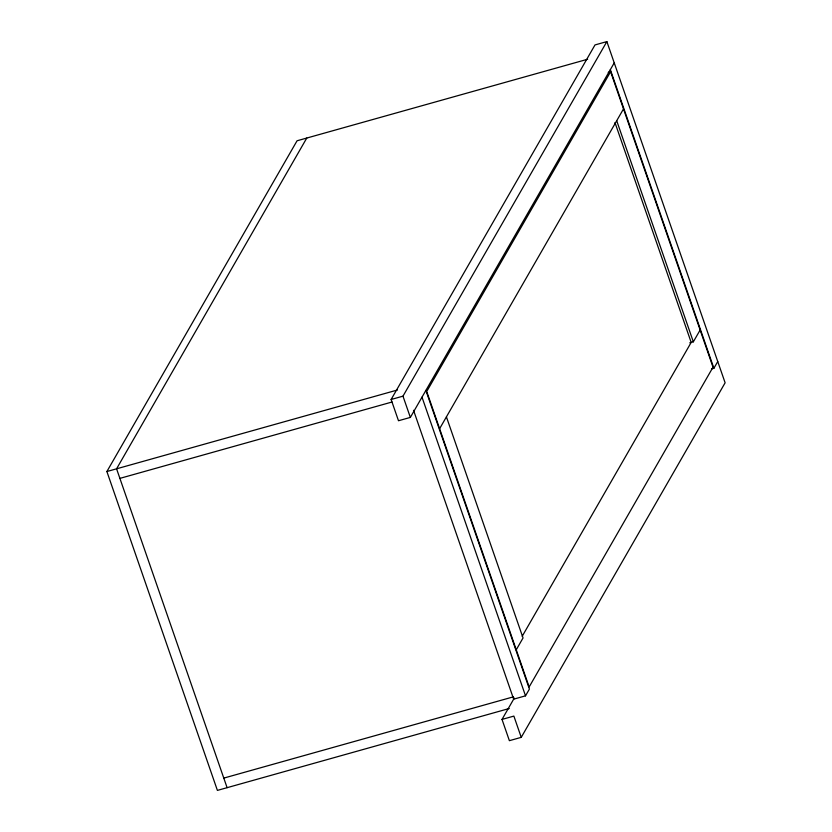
<?xml version="1.0" encoding="UTF-8"?>
<svg xmlns="http://www.w3.org/2000/svg" width="832" height="832" viewBox="0 0 832 832"><rect width="100%" height="100%" fill="white"/><g stroke="black" fill="none" stroke-linecap="round" stroke-linejoin="round"><path stroke-width="1.25" d="M509.215 708.51L217.402 790.4L106.881 471.536L297.066 140.774L587.642 59.238M306.769 138.06L116.574 468.811L227.105 787.675M614.234 62.858L410.353 417.414L398.497 420.742L391.123 399.485L595.005 44.928L606.861 41.6L725.119 382.793L521.238 737.35L509.382 740.678L502.018 719.42L514.311 698.038M391.123 399.485L402.979 396.157L606.861 41.6M610.605 71.708L426.722 391.498L529.142 686.972L713.024 367.193L610.605 71.708L608.234 72.374M439.618 428.698L623.501 108.909M522.184 636.314L691.184 342.42L614.973 122.564M516.256 649.771L523.047 637.957L446.42 416.874M689.78 342.815L693.337 341.817L700.138 329.992M413.535 410.28L513.666 699.161L525.522 695.833L529.412 689.073L425.88 390.406M711.506 368.95L713.877 368.285L717.756 361.535M106.881 471.536L397.446 390M119.891 478.379L392.028 402.012M223.787 778.107L513.396 696.842M502.018 719.42L513.874 716.092L521.238 737.35M610.345 69.607L713.877 368.285M616.71 120.734L693.337 341.817M422.001 397.155L525.522 695.833M402.979 396.157L410.353 417.414"/></g></svg>
